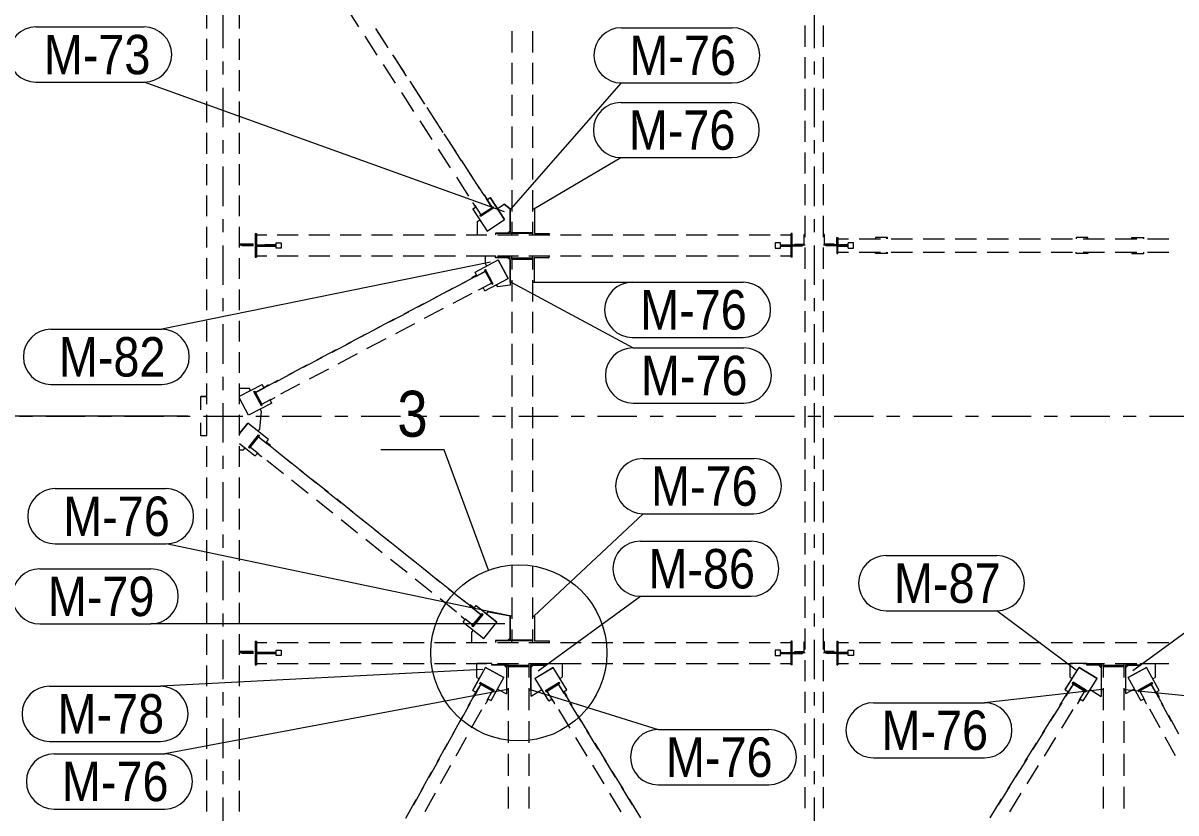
# Model space of a CAD drawing. Header units: millimetres. Extents: x -59 to 782, y -222 to 372.
# Drawn here: x -15.2 to 72.5, y 19.8 to 79.9 of the extents above; entities that cross this region are included whole.
import ezdxf

# ---------------------------------------------------------------- set-up
doc = ezdxf.new("R2010")
doc.units = ezdxf.units.MM
doc.linetypes.add('XKITLINE00', pattern=[0])
doc.linetypes.add('XKITLINE03', pattern=[6, 3, -1, 1, -1])
for name, color, linetype, lineweight in [('DetailSymbol', 3, 'Continuous', 0), ('Part', 2, 'Continuous', 0), ('PartMark', 3, 'Continuous', 0), ('S-GRID', 1, 'Continuous', 0), ('Z-DIMENSIONS', 1, 'Continuous', 0)]:
    doc.layers.add(name, color=color, linetype=linetype, lineweight=lineweight)
doc.styles.add('GOST type A', font='ARIAL.TTF')

msp = doc.modelspace()

# ---------------------------------------------------------------- linework, layer by layer
at = {"layer": 'DetailSymbol', "linetype": 'XKITLINE00', "lineweight": 0}
for p, q in [((16.831, 47.445), (12.004, 47.445)), ((20.191, 38.29), (16.831, 47.445))]:
    msp.add_line(p, q, dxfattribs=at)
msp.add_circle((22.5, 32), 6.7, dxfattribs=at)
at = {"layer": 'Part', "linetype": 'XKITLINE00', "lineweight": 0}
for p, q in [((-1.25, 79.519), (-1.25, 81.109)), ((1.25, 79.519), (1.25, 81.109)), ((10.332, 79.638), (9.402, 81.069)), ((12.491, 78.168), (11.624, 79.503)), ((12.566, 78.036), (11.636, 79.467)), ((21.974, 79.302), (21.974, 77.69)), ((23.574, 77.69), (23.574, 79.302)), ((44.3, 78.125), (44.3, 79.734)), ((45.7, 78.125), (45.7, 79.734)), ((-1.25, 77.135), (-1.25, 78.725)), ((1.25, 77.135), (1.25, 78.725)), ((11.728, 77.491), (10.798, 78.922)), ((13.793, 76.166), (12.925, 77.501)), ((13.962, 75.889), (13.031, 77.32)), ((44.3, 75.711), (44.3, 77.32)), ((45.7, 75.711), (45.7, 77.32)), ((13.123, 75.344), (12.193, 76.775)), ((21.974, 76.883), (21.974, 75.27)), ((23.574, 75.27), (23.574, 76.883)), ((-1.25, 74.751), (-1.25, 76.341)), ((1.25, 74.751), (1.25, 76.341)), ((15.094, 74.164), (14.226, 75.499)), ((14.519, 73.197), (13.588, 74.629)), ((15.357, 73.742), (14.427, 75.173)), ((44.3, 73.296), (44.3, 74.906)), ((45.7, 73.296), (45.7, 74.906)), ((-1.25, 72.368), (-1.25, 73.957)), ((1.25, 72.368), (1.25, 73.957)), ((21.974, 74.464), (21.974, 72.851)), ((23.574, 72.851), (23.574, 74.464)), ((16.395, 72.162), (15.528, 73.496)), ((16.752, 71.595), (15.822, 73.027)), ((15.914, 71.05), (14.984, 72.482)), ((21.974, 72.045), (21.974, 70.432)), ((23.574, 70.432), (23.574, 72.045)), ((44.3, 70.882), (44.3, 72.492)), ((45.7, 70.882), (45.7, 72.492)), ((-1.25, 69.984), (-1.25, 71.573)), ((1.25, 69.984), (1.25, 71.573)), ((17.697, 70.16), (16.829, 71.494)), ((17.309, 68.904), (16.379, 70.335)), ((18.148, 69.448), (17.218, 70.88)), ((18.998, 68.157), (18.13, 69.492)), ((21.974, 69.625), (21.974, 68.013)), ((23.574, 68.013), (23.574, 69.625)), ((44.3, 68.468), (44.3, 70.077)), ((45.7, 68.468), (45.7, 70.077)), ((-1.25, 67.6), (-1.25, 69.189)), ((1.25, 67.6), (1.25, 69.189)), ((19.543, 67.302), (18.613, 68.733)), ((18.705, 66.757), (17.775, 68.188)), ((44.3, 66.054), (44.3, 67.663)), ((45.7, 66.054), (45.7, 67.663)), ((-1.25, 65.216), (-1.25, 66.805)), ((1.25, 65.216), (1.25, 66.805)), ((19.865, 66.823), (19.432, 67.49)), ((19.863, 66.821), (19.897, 66.843)), ((19.897, 66.836), (19.863, 66.814)), ((19.863, 66.821), (19.863, 66.814)), ((19.863, 66.814), (20.081, 66.479)), ((20.115, 66.508), (19.897, 66.843)), ((19.897, 66.843), (19.897, 66.836)), ((20.115, 66.501), (19.897, 66.836)), ((21.974, 67.206), (21.974, 65.593)), ((23.574, 65.593), (23.574, 67.206)), ((18.991, 66.255), (19.019, 66.273)), ((18.991, 66.248), (19.022, 66.268)), ((18.991, 66.255), (18.991, 66.248)), ((18.991, 66.248), (19.209, 65.912)), ((18.991, 65.775), (19.207, 65.915)), ((18.991, 65.773), (19.208, 65.914)), ((19.635, 65.325), (19.17, 66.041)), ((19.209, 65.912), (19.24, 65.933)), ((20.557, 65.923), (19.551, 65.269)), ((20.601, 65.856), (19.595, 65.202)), ((19.635, 65.325), (20.474, 65.87)), ((20.474, 65.87), (20.008, 66.586)), ((20.05, 66.522), (20.052, 66.523)), ((20.077, 66.48), (20.079, 66.482)), ((20.078, 66.479), (20.08, 66.481)), ((20.115, 66.501), (20.081, 66.479)), ((20.082, 66.48), (20.474, 65.878)), ((20.113, 66.504), (20.333, 66.647)), ((20.113, 66.503), (20.333, 66.645)), ((20.115, 66.508), (20.115, 66.501)), ((20.333, 66.645), (20.333, 66.647)), ((20.333, 66.647), (21.423, 64.97)), ((21.423, 64.968), (20.333, 66.645)), ((20.47, 65.876), (20.557, 65.933)), ((20.474, 65.878), (20.474, 65.87)), ((20.601, 65.866), (20.557, 65.933)), ((20.557, 65.933), (20.557, 65.923)), ((20.601, 65.856), (20.557, 65.923)), ((20.601, 65.856), (20.601, 65.866)), ((20.876, 65.809), (21.381, 66.136)), ((20.877, 65.808), (21.381, 66.135)), ((21.381, 66.135), (21.381, 66.136)), ((21.381, 66.136), (21.834, 65.795)), ((21.834, 65.794), (21.381, 66.135)), ((18.991, 65.775), (18.991, 65.773)), ((18.991, 65.773), (20.081, 64.097)), ((19.368, 64.829), (19.535, 64.937)), ((19.551, 65.279), (19.631, 65.331)), ((19.551, 65.269), (19.551, 65.279)), ((19.595, 65.202), (19.551, 65.269)), ((20.081, 64.097), (21.423, 64.968)), ((21.423, 64.968), (21.423, 64.97)), ((21.834, 65.795), (21.834, 65.794)), ((21.834, 64.094), (21.834, 65.794)), ((21.974, 65.799), (21.854, 65.799)), ((21.854, 65.799), (21.854, 63.919)), ((23.574, 65.799), (23.694, 65.799)), ((23.694, 65.799), (23.694, 63.919)), ((44.3, 63.639), (44.3, 65.249)), ((45.7, 63.639), (45.7, 65.249)), ((-1.25, 62.832), (-1.25, 64.421)), ((1.25, 62.832), (1.25, 64.421)), ((19.368, 64.827), (19.535, 64.936)), ((19.368, 64.827), (19.368, 64.829)), ((19.368, 63.799), (19.368, 64.827)), ((21.834, 64.094), (21.674, 63.934)), ((21.974, 64.787), (21.974, 63.981)), ((23.574, 63.981), (23.574, 64.787)), ((2.445, 63.899), (2.445, 63.039)), ((2.445, 63.899), (2.525, 63.899)), ((2.525, 63.899), (2.525, 63.039)), ((2.525, 63.799), (3.323, 63.799)), ((4.025, 63.199), (4.425, 63.199)), ((4.025, 63.039), (4.025, 63.199)), ((4.121, 63.799), (5.717, 63.799)), ((4.425, 63.199), (4.425, 62.799)), ((6.515, 63.799), (8.111, 63.799)), ((8.909, 63.799), (10.504, 63.799)), ((11.302, 63.799), (12.898, 63.799)), ((13.696, 63.799), (15.292, 63.799)), ((16.09, 63.799), (17.686, 63.799)), ((18.484, 63.799), (20.08, 63.799)), ((21.674, 63.934), (20.724, 63.934)), ((20.724, 63.934), (20.724, 63.919)), ((21.854, 63.919), (20.724, 63.919)), ((20.724, 63.919), (20.724, 63.799)), ((20.878, 63.799), (22.474, 63.799)), ((21.974, 63.981), (23.574, 63.981)), ((21.974, 63.799), (21.974, 63.981)), ((22.014, 63.941), (22.014, 63.981)), ((22.014, 63.941), (23.534, 63.941)), ((23.271, 63.799), (24.867, 63.799)), ((23.534, 63.941), (23.534, 63.981)), ((23.574, 63.799), (23.574, 63.981)), ((23.694, 63.919), (24.824, 63.919)), ((24.824, 63.919), (24.824, 63.799)), ((25.665, 63.799), (27.261, 63.799)), ((28.059, 63.799), (29.655, 63.799)), ((30.453, 63.799), (32.049, 63.799)), ((32.847, 63.799), (34.443, 63.799)), ((35.241, 63.799), (36.836, 63.799)), ((37.634, 63.799), (39.23, 63.799)), ((40.028, 63.799), (41.624, 63.799)), ((42.42, 63.199), (42.02, 63.199)), ((42.02, 63.199), (42.02, 62.799)), ((42.42, 63.039), (42.42, 63.199)), ((42.422, 63.799), (43.22, 63.799)), ((43.3, 63.899), (43.22, 63.899)), ((43.22, 63.039), (43.22, 63.899)), ((43.3, 63.039), (43.3, 63.899)), ((44.23, 63.109), (44.23, 63.839)), ((44.23, 63.839), (44.3, 63.839)), ((45.77, 63.84), (45.7, 63.84)), ((45.77, 63.11), (45.77, 63.84)), ((46.7, 63.04), (46.7, 63.6)), ((46.7, 63.6), (46.78, 63.6)), ((46.78, 63.6), (46.78, 63.04)), ((46.78, 63.5), (47.593, 63.5)), ((47.98, 63.2), (47.58, 63.2)), ((47.58, 63.04), (47.58, 63.2)), ((47.98, 62.8), (47.98, 63.2)), ((48.405, 63.5), (50.03, 63.5)), ((50.563, 63.6), (49.655, 63.6)), ((49.655, 63.6), (49.655, 63.5)), ((50.507, 63.5), (50.507, 63.6)), ((50.563, 63.5), (50.563, 63.6)), ((50.843, 63.5), (52.468, 63.5)), ((53.28, 63.5), (54.905, 63.5)), ((55.718, 63.5), (57.343, 63.5)), ((58.156, 63.5), (59.781, 63.5)), ((60.593, 63.5), (62.218, 63.5)), ((63.031, 63.5), (64.656, 63.5)), ((65.825, 63.6), (64.917, 63.6)), ((64.917, 63.6), (64.917, 63.5)), ((65.469, 63.5), (67.094, 63.5)), ((65.768, 63.5), (65.768, 63.6)), ((65.825, 63.5), (65.825, 63.6)), ((67.906, 63.5), (69.531, 63.5)), ((69.175, 63.5), (69.175, 63.6)), ((69.175, 63.6), (70.083, 63.6)), ((69.232, 63.5), (69.232, 63.6)), ((70.083, 63.5), (70.083, 63.6)), ((70.344, 63.5), (71.969, 63.5)), ((1.25, 63.119), (2.245, 63.119)), ((1.25, 63.039), (1.445, 63.039)), ((2.305, 63.039), (1.445, 63.039)), ((1.445, 62.959), (1.445, 63.039)), ((2.305, 62.959), (1.445, 62.959)), ((2.245, 63.119), (2.245, 63.039)), ((2.445, 63.039), (2.525, 63.039)), ((2.445, 62.959), (2.445, 62.099)), ((2.445, 62.959), (2.525, 62.959)), ((2.525, 63.049), (4.025, 63.049)), ((2.525, 62.959), (2.525, 62.099)), ((2.525, 62.949), (4.025, 62.949)), ((4.025, 63.039), (3.165, 63.039)), ((4.025, 62.959), (3.165, 62.959)), ((4.025, 62.959), (4.025, 63.039)), ((4.025, 62.799), (4.025, 62.959)), ((4.425, 62.799), (4.025, 62.799)), ((42.02, 62.799), (42.42, 62.799)), ((42.42, 63.049), (42.507, 63.049)), ((42.42, 63.039), (42.42, 62.959)), ((42.42, 63.039), (44.1, 63.039)), ((42.42, 62.799), (42.42, 62.959)), ((42.42, 62.959), (44.1, 62.959)), ((42.501, 62.949), (43.22, 62.949)), ((43.3, 63.039), (43.22, 63.039)), ((43.3, 62.959), (43.22, 62.959)), ((43.22, 62.099), (43.22, 62.959)), ((43.3, 62.099), (43.3, 62.959)), ((43.5, 63.039), (43.5, 63.109)), ((43.5, 63.109), (44.23, 63.109)), ((44.1, 63.039), (44.3, 63.039)), ((44.1, 63.039), (44.1, 62.959)), ((44.3, 61.225), (44.3, 62.835)), ((45.7, 63.04), (46.5, 63.04)), ((45.7, 61.225), (45.7, 62.835)), ((46.5, 63.11), (45.77, 63.11)), ((47.58, 63.04), (45.9, 63.04)), ((45.9, 62.96), (45.9, 63.04)), ((47.58, 62.96), (45.9, 62.96)), ((46.5, 63.04), (46.5, 63.11)), ((46.7, 62.96), (46.7, 62.4)), ((46.7, 62.4), (46.78, 62.4)), ((46.78, 63.05), (47.567, 63.05)), ((46.78, 62.4), (46.78, 62.96)), ((46.78, 62.95), (47.58, 62.95)), ((46.78, 62.5), (47.593, 62.5)), ((47.58, 62.96), (47.58, 63.04)), ((47.58, 62.8), (47.58, 62.96)), ((47.58, 62.8), (47.98, 62.8)), ((48.405, 62.5), (50.03, 62.5)), ((49.655, 62.4), (49.655, 62.5)), ((50.563, 62.4), (49.655, 62.4)), ((50.507, 62.4), (50.507, 62.5)), ((50.563, 62.4), (50.563, 62.5)), ((50.843, 62.5), (52.468, 62.5)), ((53.28, 62.5), (54.905, 62.5)), ((55.718, 62.5), (57.343, 62.5)), ((58.156, 62.5), (59.781, 62.5)), ((60.593, 62.5), (62.218, 62.5)), ((63.031, 62.5), (64.656, 62.5)), ((64.917, 62.4), (64.917, 62.5)), ((65.825, 62.4), (64.917, 62.4)), ((65.469, 62.5), (67.094, 62.5)), ((65.768, 62.4), (65.768, 62.5)), ((65.825, 62.5), (65.825, 62.4)), ((67.906, 62.5), (69.531, 62.5)), ((69.175, 62.5), (69.175, 62.4)), ((69.175, 62.4), (70.083, 62.4)), ((69.232, 62.4), (69.232, 62.5)), ((70.083, 62.4), (70.083, 62.5)), ((70.344, 62.5), (71.969, 62.5)), ((-1.25, 60.448), (-1.25, 62.037)), ((1.25, 60.448), (1.25, 62.037)), ((2.445, 62.099), (2.525, 62.099)), ((2.525, 62.199), (3.323, 62.199)), ((4.121, 62.199), (5.717, 62.199)), ((6.515, 62.199), (8.111, 62.199)), ((8.909, 62.199), (10.504, 62.199)), ((11.302, 62.199), (12.898, 62.199)), ((13.696, 62.199), (15.292, 62.199)), ((16.09, 62.199), (17.686, 62.199)), ((18.484, 62.199), (20.08, 62.199)), ((19.172, 60.966), (20.942, 61.898)), ((19.172, 60.965), (20.942, 61.897)), ((19.964, 62.197), (19.964, 62.199)), ((20.724, 62.197), (19.964, 62.197)), ((19.964, 61.609), (19.964, 62.197)), ((20.057, 61.432), (19.964, 61.609)), ((20.724, 62.079), (20.724, 62.199)), ((21.854, 62.079), (20.724, 62.079)), ((20.724, 62.057), (20.724, 62.079)), ((21.674, 62.064), (20.724, 62.064)), ((21.674, 62.057), (20.724, 62.057)), ((20.878, 62.199), (22.474, 62.199)), ((20.942, 61.897), (20.942, 61.898)), ((20.942, 61.898), (21.687, 60.483)), ((21.687, 60.481), (20.942, 61.897)), ((21.674, 62.064), (21.674, 62.057)), ((21.834, 61.903), (21.674, 62.064)), ((21.834, 61.897), (21.674, 62.057)), ((21.834, 61.903), (21.834, 61.897)), ((21.834, 61.897), (21.834, 59.968)), ((21.854, 60.199), (21.854, 62.079)), ((21.974, 61.967), (21.974, 62.199)), ((21.974, 61.987), (22.014, 61.987)), ((21.974, 61.967), (21.974, 61.162)), ((23.534, 62.026), (22.014, 62.026)), ((22.014, 62.026), (22.014, 61.959)), ((22.014, 61.999), (23.534, 61.999)), ((22.014, 61.959), (23.534, 61.959)), ((23.574, 61.959), (22.066, 61.959)), ((23.271, 62.199), (24.867, 62.199)), ((23.534, 61.959), (23.534, 62.026)), ((23.534, 61.987), (23.574, 61.987)), ((23.574, 61.967), (23.574, 62.199)), ((23.574, 61.162), (23.574, 61.967)), ((23.694, 60.199), (23.694, 62.079)), ((23.694, 62.079), (24.824, 62.079)), ((24.824, 62.079), (24.824, 62.199)), ((25.665, 62.199), (27.261, 62.199)), ((28.059, 62.199), (29.655, 62.199)), ((30.453, 62.199), (32.049, 62.199)), ((32.847, 62.199), (34.443, 62.199)), ((35.241, 62.199), (36.836, 62.199)), ((37.634, 62.199), (39.23, 62.199)), ((40.028, 62.199), (41.624, 62.199)), ((42.422, 62.199), (43.22, 62.199)), ((43.3, 62.099), (43.22, 62.099)), ((19.291, 60.738), (18.939, 60.553)), ((18.939, 60.545), (19.293, 60.732)), ((18.939, 60.553), (18.939, 60.545)), ((19.312, 60.696), (18.958, 60.51)), ((19.172, 60.965), (19.172, 60.966)), ((19.312, 60.699), (19.172, 60.965)), ((19.22, 60.643), (19.948, 61.026)), ((19.293, 60.735), (19.293, 60.732)), ((19.293, 60.732), (19.312, 60.696)), ((19.307, 60.706), (19.308, 60.707)), ((19.31, 60.7), (19.311, 60.701)), ((19.311, 60.699), (19.312, 60.699)), ((19.312, 60.699), (19.945, 61.033)), ((19.312, 60.696), (19.312, 60.699)), ((19.902, 61.123), (19.973, 61.161)), ((19.973, 61.151), (19.902, 61.113)), ((19.902, 61.113), (19.902, 61.123)), ((19.902, 61.113), (20.462, 60.052)), ((20.532, 60.099), (19.973, 61.161)), ((19.973, 61.161), (19.973, 61.151)), ((19.973, 61.151), (20.532, 60.089)), ((16, 58.964), (17.476, 59.742)), ((17.034, 59.491), (18.491, 60.259)), ((18.215, 60.131), (18.953, 60.52)), ((18.958, 60.51), (18.939, 60.545)), ((19.797, 59.776), (19.443, 59.59)), ((19.686, 59.758), (20.414, 60.142)), ((19.78, 59.808), (19.797, 59.776)), ((19.918, 59.549), (19.781, 59.808)), ((19.797, 59.776), (19.797, 59.779)), ((19.918, 59.549), (21.687, 60.481)), ((20.462, 60.052), (20.532, 60.089)), ((20.532, 60.089), (20.532, 60.099)), ((20.896, 59.84), (20.803, 60.016)), ((21.834, 59.968), (20.896, 59.84)), ((21.687, 60.483), (21.687, 60.481)), ((21.974, 60.199), (21.854, 60.199)), ((21.974, 60.357), (21.974, 58.747)), ((23.574, 58.747), (23.574, 60.357)), ((23.574, 60.199), (23.694, 60.199)), ((44.3, 58.811), (44.3, 60.42)), ((45.7, 58.811), (45.7, 60.42)), ((-1.25, 58.064), (-1.25, 59.653)), ((1.25, 58.064), (1.25, 59.653)), ((14.849, 58.34), (16.306, 59.108)), ((17.5, 58.607), (18.957, 59.374)), ((19.443, 59.59), (19.426, 59.621)), ((12.663, 57.189), (14.12, 57.956)), ((13.785, 57.798), (15.262, 58.576)), ((15.315, 57.456), (16.772, 58.223)), ((21.974, 57.942), (21.974, 56.331)), ((23.574, 56.331), (23.574, 57.942)), ((44.3, 56.397), (44.3, 58.006)), ((45.7, 56.397), (45.7, 58.006)), ((-1.25, 55.68), (-1.25, 57.269)), ((1.25, 55.68), (1.25, 57.269)), ((11.57, 56.631), (13.047, 57.409)), ((13.129, 56.304), (14.586, 57.072)), ((9.356, 55.465), (10.832, 56.242)), ((10.477, 56.038), (11.935, 56.805)), ((8.292, 54.887), (9.749, 55.654)), ((10.944, 55.153), (12.401, 55.921)), ((21.974, 55.526), (21.974, 53.916)), ((23.574, 53.916), (23.574, 55.526)), ((44.3, 53.983), (44.3, 55.592)), ((45.7, 53.983), (45.7, 55.592)), ((-1.25, 53.296), (-1.25, 54.885)), ((1.25, 53.296), (1.25, 54.885)), ((6.106, 53.735), (7.563, 54.503)), ((7.141, 54.298), (8.617, 55.076)), ((8.758, 54.002), (10.215, 54.769)), ((4.926, 53.131), (6.403, 53.909)), ((6.572, 52.851), (8.03, 53.618)), ((3.45, 52.354), (4.188, 52.743)), ((3.921, 52.584), (5.378, 53.352)), ((21.974, 53.111), (21.974, 51.5)), ((23.574, 51.5), (23.574, 53.111)), ((44.3, 51.568), (44.3, 53.178)), ((45.7, 51.568), (45.7, 53.178)), ((-1.25, 50.912), (-1.25, 52.501)), ((1.25, 50.912), (1.25, 52.501)), ((1.25, 51.526), (2.961, 52.427)), ((1.25, 51.525), (2.961, 52.426)), ((1.25, 52.139), (1.983, 52.139)), ((1.25, 52.138), (1.983, 52.138)), ((2.077, 51.961), (1.983, 52.139)), ((1.983, 52.139), (1.983, 52.138)), ((2.076, 51.961), (1.983, 52.138)), ((2.346, 51.876), (2.417, 51.913)), ((2.346, 51.866), (2.417, 51.904)), ((2.346, 51.866), (2.346, 51.876)), ((2.906, 50.805), (2.346, 51.866)), ((2.417, 51.904), (2.417, 51.913)), ((2.464, 51.825), (2.417, 51.913)), ((2.976, 50.842), (2.417, 51.904)), ((2.464, 51.817), (3.192, 52.2)), ((2.464, 51.825), (3.1, 52.16)), ((2.464, 51.825), (2.464, 51.817)), ((2.464, 51.817), (2.93, 50.932)), ((3.082, 52.197), (2.961, 52.427)), ((2.961, 52.427), (2.961, 52.426)), ((3.082, 52.196), (2.961, 52.426)), ((3.082, 52.2), (3.436, 52.386)), ((3.436, 52.379), (3.082, 52.193)), ((3.082, 52.193), (3.082, 52.2)), ((3.101, 52.158), (3.082, 52.193)), ((3.101, 52.158), (3.455, 52.344)), ((3.455, 52.351), (3.436, 52.386)), ((3.436, 52.386), (3.436, 52.379)), ((3.455, 52.344), (3.436, 52.379)), ((3.455, 52.344), (3.455, 52.351)), ((4.387, 51.7), (5.844, 52.467)), ((-1.25, 51.502), (-1.7, 51.502)), ((-1.7, 51.502), (-1.7, 51.499)), ((-1.7, 50.5), (-1.7, 51.499)), ((-1.7, 51.499), (-1.25, 51.499)), ((1.937, 50.078), (1.25, 51.383)), ((3.707, 51.01), (1.937, 50.078)), ((2.93, 50.932), (3.658, 51.316)), ((2.977, 50.852), (2.933, 50.934)), ((3.586, 51.238), (3.569, 51.269)), ((3.586, 51.238), (3.939, 51.424)), ((3.707, 51.01), (3.587, 51.238)), ((3.707, 51.012), (3.587, 51.238)), ((3.707, 51.012), (3.707, 51.01)), ((3.939, 51.424), (3.923, 51.455)), ((3.939, 51.431), (3.926, 51.457)), ((3.939, 51.424), (3.939, 51.431)), ((-1.25, 48.528), (-1.25, 50.117)), ((1.25, 48.528), (1.25, 50.117)), ((2.787, 49.017), (2.915, 50.369)), ((2.915, 50.37), (2.823, 50.545)), ((2.915, 50.369), (2.823, 50.545)), ((2.906, 50.805), (2.976, 50.842)), ((2.915, 50.369), (2.915, 50.37)), ((2.915, 50.37), (2.915, 50.369)), ((2.976, 50.842), (2.977, 50.852)), ((21.974, 50.695), (21.974, 49.085)), ((23.574, 49.085), (23.574, 50.695)), ((44.3, 49.154), (44.3, 50.764)), ((45.7, 49.154), (45.7, 50.764)), ((-1.7, 48.502), (-1.7, 49.501)), ((1.25, 48.696), (1.881, 49.485)), ((1.881, 49.484), (1.25, 48.694)), ((3.443, 48.237), (1.881, 49.485)), ((1.881, 49.485), (1.881, 49.484)), ((3.443, 48.235), (1.881, 49.484)), ((-1.25, 48.502), (-1.7, 48.502)), ((1.944, 47.641), (2.693, 48.578)), ((1.944, 47.631), (2.694, 48.569)), ((2.007, 47.581), (2.756, 48.519)), ((2.662, 48.861), (2.787, 49.017)), ((2.694, 48.569), (2.693, 48.578)), ((2.693, 48.578), (2.756, 48.528)), ((2.694, 48.569), (2.756, 48.519)), ((2.694, 48.442), (3.322, 47.94)), ((2.698, 48.446), (3.256, 48.001)), ((2.756, 48.519), (2.756, 48.528)), ((21.974, 48.28), (21.974, 46.669)), ((23.574, 46.669), (23.574, 48.28)), ((44.3, 46.74), (44.3, 48.349)), ((45.7, 46.74), (45.7, 48.349)), ((-1.25, 46.144), (-1.25, 47.733)), ((1.25, 47.94), (2.444, 46.986)), ((1.25, 46.144), (1.25, 47.733)), ((1.25, 47.455), (1.538, 47.455)), ((1.538, 47.455), (1.663, 47.61)), ((1.944, 47.641), (1.944, 47.631)), ((1.944, 47.631), (2.007, 47.581)), ((2.07, 47.661), (2.698, 47.159)), ((3.256, 48.001), (3.443, 48.235)), ((3.256, 47.998), (3.281, 48.029)), ((3.256, 48.001), (3.256, 47.998)), ((3.256, 47.998), (3.568, 47.749)), ((3.281, 48.029), (3.281, 48.032)), ((3.593, 47.78), (3.281, 48.029)), ((3.283, 48.035), (3.593, 47.787)), ((3.443, 48.235), (3.443, 48.237)), ((3.568, 47.749), (3.593, 47.78)), ((3.574, 47.756), (4.207, 47.25)), ((3.593, 47.787), (3.593, 47.78)), ((3.95, 47.439), (5.205, 46.436)), ((2.444, 46.986), (2.628, 47.215)), ((2.607, 47.186), (2.629, 47.214)), ((2.607, 47.189), (2.607, 47.186)), ((2.607, 47.186), (2.919, 46.936)), ((2.919, 46.936), (2.942, 46.964)), ((3.325, 46.658), (4.581, 45.655)), ((4.841, 46.745), (6.107, 45.733)), ((5.832, 45.935), (7.088, 44.932)), ((21.974, 45.864), (21.974, 44.254)), ((23.574, 44.254), (23.574, 45.864)), ((44.3, 44.326), (44.3, 45.935)), ((45.7, 44.326), (45.7, 45.935)), ((-1.25, 43.76), (-1.25, 45.35)), ((1.25, 43.76), (1.25, 45.35)), ((5.208, 45.154), (6.463, 44.151)), ((6.74, 45.227), (8.006, 44.216)), ((7.715, 44.431), (8.97, 43.428)), ((7.091, 43.649), (8.346, 42.647)), ((8.639, 43.71), (9.905, 42.699)), ((21.974, 43.449), (21.974, 41.839)), ((23.574, 41.839), (23.574, 43.449)), ((44.3, 41.911), (44.3, 43.521)), ((45.7, 41.911), (45.7, 43.521)), ((-1.25, 41.376), (-1.25, 42.966)), ((1.25, 41.376), (1.25, 42.966)), ((8.974, 42.145), (10.229, 41.142)), ((9.598, 42.926), (10.853, 41.924)), ((10.538, 42.193), (11.804, 41.182)), ((11.481, 41.422), (12.736, 40.419)), ((-1.25, 38.992), (-1.25, 40.582)), ((1.25, 38.992), (1.25, 40.582)), ((10.857, 40.641), (12.112, 39.638)), ((12.437, 40.676), (13.703, 39.664)), ((21.974, 41.033), (21.974, 39.423)), ((23.574, 39.423), (23.574, 41.033)), ((44.3, 39.497), (44.3, 41.107)), ((45.7, 39.497), (45.7, 41.107)), ((13.364, 39.918), (14.619, 38.915)), ((12.739, 39.137), (13.995, 38.134)), ((14.336, 39.159), (15.602, 38.147)), ((21.974, 38.618), (21.974, 37.008)), ((23.574, 37.008), (23.574, 38.618)), ((44.3, 37.083), (44.3, 38.692)), ((45.7, 37.083), (45.7, 38.692)), ((-1.25, 36.608), (-1.25, 38.198)), ((1.25, 36.608), (1.25, 38.198)), ((15.246, 38.414), (16.502, 37.411)), ((14.622, 37.633), (15.877, 36.63)), ((16.235, 37.642), (17.501, 36.63)), ((17.129, 36.91), (18.384, 35.907)), ((16.505, 36.129), (17.76, 35.126)), ((18.134, 36.124), (18.767, 35.619)), ((21.974, 36.202), (21.974, 34.592)), ((23.574, 34.592), (23.574, 36.202)), ((44.3, 34.669), (44.3, 36.278)), ((45.7, 34.669), (45.7, 36.278)), ((-1.25, 34.224), (-1.25, 35.814)), ((1.25, 34.224), (1.25, 35.814)), ((18.765, 35.615), (18.79, 35.647)), ((18.79, 35.64), (18.765, 35.608)), ((18.765, 35.615), (18.765, 35.608)), ((18.765, 35.608), (19.077, 35.359)), ((19.102, 35.397), (18.79, 35.647)), ((18.79, 35.647), (18.79, 35.64)), ((19.102, 35.39), (18.79, 35.64)), ((19.012, 35.405), (19.64, 34.904)), ((19.102, 35.39), (19.077, 35.359)), ((19.078, 35.36), (19.64, 34.912)), ((19.102, 35.394), (19.264, 35.597)), ((19.102, 35.393), (19.264, 35.596)), ((19.102, 35.397), (19.102, 35.39)), ((19.264, 35.596), (19.264, 35.597)), ((19.264, 35.597), (20.827, 34.349)), ((19.264, 35.596), (20.827, 34.348)), ((20.045, 34.974), (20.17, 35.131)), ((20.046, 34.973), (20.17, 35.129)), ((20.17, 35.129), (20.17, 35.131)), ((20.17, 35.131), (21.834, 34.811)), ((21.834, 34.809), (20.17, 35.129)), ((18.115, 34.803), (18.134, 34.827)), ((18.115, 34.796), (18.138, 34.824)), ((18.115, 34.803), (18.115, 34.796)), ((18.115, 34.796), (18.428, 34.546)), ((18.266, 34.348), (18.426, 34.548)), ((18.266, 34.346), (18.426, 34.547)), ((18.266, 34.348), (18.266, 34.346)), ((18.266, 34.346), (19.828, 33.098)), ((18.388, 34.624), (19.015, 34.123)), ((18.428, 34.546), (18.45, 34.574)), ((19.702, 34.98), (18.953, 34.043)), ((19.765, 34.931), (19.015, 33.993)), ((19.015, 34.123), (19.64, 34.904)), ((19.64, 34.912), (19.702, 34.99)), ((19.64, 34.912), (19.64, 34.904)), ((19.765, 34.94), (19.702, 34.99)), ((19.702, 34.99), (19.702, 34.98)), ((19.765, 34.931), (19.702, 34.98)), ((19.765, 34.931), (19.765, 34.94)), ((19.828, 33.098), (20.827, 34.348)), ((20.827, 34.348), (20.827, 34.349)), ((21.834, 34.811), (21.834, 34.809)), ((21.834, 33.095), (21.834, 34.809)), ((21.974, 34.8), (21.854, 34.8)), ((21.854, 34.8), (21.854, 32.92)), ((23.574, 34.8), (23.694, 34.8)), ((23.694, 34.8), (23.694, 32.92)), ((-1.25, 31.841), (-1.25, 33.43)), ((1.25, 31.841), (1.25, 33.43)), ((18.922, 33.569), (19.045, 33.723)), ((18.922, 33.567), (19.046, 33.723)), ((18.922, 33.567), (18.922, 33.569)), ((18.922, 32.8), (18.922, 33.567)), ((18.953, 34.053), (19.011, 34.126)), ((18.953, 34.043), (18.953, 34.053)), ((19.015, 33.993), (18.953, 34.043)), ((21.974, 33.787), (21.974, 32.982)), ((23.574, 32.982), (23.574, 33.787)), ((44.3, 32.254), (44.3, 33.864)), ((45.7, 32.254), (45.7, 33.864)), ((2.445, 32.9), (2.445, 32.04)), ((2.445, 32.9), (2.525, 32.9)), ((2.525, 32.9), (2.525, 32.04)), ((2.525, 32.8), (3.323, 32.8)), ((4.121, 32.8), (5.717, 32.8)), ((6.515, 32.8), (8.111, 32.8)), ((8.909, 32.8), (10.504, 32.8)), ((11.302, 32.8), (12.898, 32.8)), ((13.696, 32.8), (15.292, 32.8)), ((16.09, 32.8), (17.686, 32.8)), ((18.484, 32.8), (20.08, 32.8)), ((21.674, 32.935), (20.724, 32.935)), ((20.724, 32.935), (20.724, 32.92)), ((21.854, 32.92), (20.724, 32.92)), ((20.724, 32.92), (20.724, 32.8)), ((20.878, 32.8), (22.474, 32.8)), ((21.834, 33.095), (21.674, 32.935)), ((21.974, 32.982), (23.574, 32.982)), ((21.974, 32.8), (21.974, 32.982)), ((22.014, 32.942), (22.014, 32.982)), ((22.014, 32.942), (23.534, 32.942)), ((23.271, 32.8), (24.867, 32.8)), ((23.534, 32.942), (23.534, 32.982)), ((23.574, 32.8), (23.574, 32.982)), ((23.694, 32.92), (24.824, 32.92)), ((24.824, 32.92), (24.824, 32.8)), ((25.665, 32.8), (27.261, 32.8)), ((28.059, 32.8), (29.655, 32.8)), ((30.453, 32.8), (32.049, 32.8)), ((32.847, 32.8), (34.443, 32.8)), ((35.241, 32.8), (36.836, 32.8)), ((37.634, 32.8), (39.23, 32.8)), ((40.028, 32.8), (41.624, 32.8)), ((42.422, 32.8), (43.22, 32.8)), ((43.3, 32.9), (43.22, 32.9)), ((43.22, 32.04), (43.22, 32.9)), ((43.3, 32.04), (43.3, 32.9)), ((44.23, 32.11), (44.23, 32.84)), ((44.23, 32.84), (44.3, 32.84)), ((45.77, 32.84), (45.7, 32.84)), ((45.77, 32.11), (45.77, 32.84)), ((46.7, 32.9), (46.7, 32.04)), ((46.7, 32.9), (46.78, 32.9)), ((46.78, 32.9), (46.78, 32.04)), ((46.78, 32.8), (47.593, 32.8)), ((48.405, 32.8), (50.03, 32.8)), ((50.843, 32.8), (52.468, 32.8)), ((53.28, 32.8), (54.905, 32.8)), ((55.718, 32.8), (57.343, 32.8)), ((58.156, 32.8), (59.781, 32.8)), ((60.593, 32.8), (62.218, 32.8)), ((63.031, 32.8), (64.656, 32.8)), ((65.469, 32.8), (67.094, 32.8)), ((67.906, 32.8), (69.531, 32.8)), ((70.344, 32.8), (71.969, 32.8)), ((1.25, 32.12), (2.245, 32.12)), ((1.25, 32.04), (1.445, 32.04)), ((2.305, 32.04), (1.445, 32.04)), ((1.445, 31.96), (1.445, 32.04)), ((2.305, 31.96), (1.445, 31.96)), ((2.245, 32.12), (2.245, 32.04)), ((2.445, 32.04), (2.525, 32.04)), ((2.445, 31.96), (2.445, 31.1)), ((2.445, 31.96), (2.525, 31.96)), ((2.525, 32.05), (4.025, 32.05)), ((2.525, 31.96), (2.525, 31.1)), ((2.525, 31.95), (4.025, 31.95)), ((4.025, 32.04), (3.165, 32.04)), ((4.025, 31.96), (3.165, 31.96)), ((4.025, 32.2), (4.425, 32.2)), ((4.025, 32.04), (4.025, 32.2)), ((4.025, 31.96), (4.025, 32.04)), ((4.025, 31.8), (4.025, 31.96)), ((4.425, 31.8), (4.025, 31.8)), ((4.425, 32.2), (4.425, 31.8)), ((42.42, 32.2), (42.02, 32.2)), ((42.02, 32.2), (42.02, 31.8)), ((42.02, 31.8), (42.42, 31.8)), ((42.42, 32.04), (42.42, 32.2)), ((42.42, 32.05), (42.507, 32.05)), ((42.42, 32.04), (42.42, 31.96)), ((42.42, 32.04), (44.1, 32.04)), ((42.42, 31.96), (44.1, 31.96)), ((42.42, 31.8), (42.42, 31.96)), ((42.501, 31.95), (43.22, 31.95)), ((43.3, 32.04), (43.22, 32.04)), ((43.3, 31.96), (43.22, 31.96)), ((43.22, 31.1), (43.22, 31.96)), ((43.3, 31.1), (43.3, 31.96)), ((43.5, 32.04), (43.5, 32.11)), ((43.5, 32.11), (44.23, 32.11)), ((44.1, 32.04), (44.1, 31.96)), ((44.1, 32.04), (44.3, 32.04)), ((45.7, 32.04), (45.9, 32.04)), ((46.5, 32.11), (45.77, 32.11)), ((47.58, 32.04), (45.9, 32.04)), ((45.9, 31.96), (45.9, 32.04)), ((47.58, 31.96), (45.9, 31.96)), ((46.5, 32.04), (46.5, 32.11)), ((46.7, 32.04), (46.78, 32.04)), ((46.7, 31.96), (46.7, 31.1)), ((46.7, 31.96), (46.78, 31.96)), ((46.78, 32.05), (47.567, 32.05)), ((46.78, 31.96), (46.78, 31.1)), ((46.78, 31.95), (47.58, 31.95)), ((47.58, 32.2), (47.98, 32.2)), ((47.58, 32.04), (47.58, 32.2)), ((47.58, 31.96), (47.58, 32.04)), ((47.58, 31.8), (47.58, 31.96)), ((47.98, 31.8), (47.58, 31.8)), ((47.98, 32.2), (47.98, 31.8)), ((-1.25, 29.457), (-1.25, 31.046)), ((1.25, 29.457), (1.25, 31.046)), ((2.445, 31.1), (2.525, 31.1)), ((2.525, 31.2), (3.323, 31.2)), ((4.121, 31.2), (5.717, 31.2)), ((6.515, 31.2), (8.111, 31.2)), ((8.909, 31.2), (10.504, 31.2)), ((11.302, 31.2), (12.898, 31.2)), ((13.696, 31.2), (15.292, 31.2)), ((16.09, 31.2), (17.686, 31.2)), ((18.484, 31.2), (20.08, 31.2)), ((19.003, 29.153), (19.976, 30.898)), ((19.003, 29.149), (19.976, 30.893)), ((19.315, 31.195), (19.315, 31.2)), ((20.45, 31.195), (19.315, 31.195)), ((19.315, 30.123), (19.315, 31.195)), ((19.976, 30.893), (19.976, 30.898)), ((19.976, 30.898), (21.374, 30.122)), ((21.374, 30.117), (19.976, 30.893)), ((20.45, 31.08), (20.45, 31.2)), ((20.45, 31.055), (20.45, 31.08)), ((21.58, 31.08), (20.45, 31.08)), ((21.4, 31.065), (20.45, 31.065)), ((21.4, 31.055), (20.45, 31.055)), ((20.878, 31.2), (22.474, 31.2)), ((21.4, 31.065), (21.4, 31.055)), ((21.56, 30.905), (21.4, 31.065)), ((21.56, 30.895), (21.4, 31.055)), ((21.56, 30.905), (21.56, 30.895)), ((21.56, 30.895), (21.56, 28.876)), ((21.58, 29.2), (21.58, 31.08)), ((21.7, 30.969), (21.7, 31.2)), ((21.7, 30.988), (21.74, 30.988)), ((21.7, 30.969), (21.7, 30.137)), ((23.26, 31.028), (21.74, 31.028)), ((21.74, 31.028), (21.74, 30.961)), ((21.74, 31.001), (23.26, 31.001)), ((21.74, 30.961), (23.26, 30.961)), ((23.3, 30.96), (21.792, 30.96)), ((23.26, 30.961), (23.26, 31.028)), ((23.26, 30.988), (23.3, 30.988)), ((23.271, 31.2), (24.867, 31.2)), ((23.3, 30.969), (23.3, 31.2)), ((23.3, 30.137), (23.3, 30.969)), ((23.42, 29.2), (23.42, 31.08)), ((23.42, 31.08), (24.55, 31.08)), ((23.44, 30.9), (23.6, 31.06)), ((23.44, 28.709), (23.44, 30.9)), ((23.6, 31.06), (24.55, 31.06)), ((23.743, 30.064), (25.107, 30.898)), ((25.107, 30.893), (23.743, 30.059)), ((24.55, 31.08), (24.55, 31.2)), ((24.55, 31.195), (25.8, 31.195)), ((24.55, 31.06), (24.55, 31.08)), ((26.152, 29.195), (25.107, 30.898)), ((25.107, 30.898), (25.107, 30.893)), ((26.152, 29.191), (25.107, 30.893)), ((25.665, 31.2), (27.261, 31.2)), ((25.8, 31.195), (25.8, 31.2)), ((25.8, 31.195), (25.8, 30.151)), ((28.059, 31.2), (29.655, 31.2)), ((30.453, 31.2), (32.049, 31.2)), ((32.847, 31.2), (34.443, 31.2)), ((35.241, 31.2), (36.836, 31.2)), ((37.634, 31.2), (39.23, 31.2)), ((40.028, 31.2), (41.624, 31.2)), ((42.422, 31.2), (43.22, 31.2)), ((43.3, 31.1), (43.22, 31.1)), ((44.3, 29.84), (44.3, 31.45)), ((45.7, 29.84), (45.7, 31.45)), ((46.7, 31.1), (46.78, 31.1)), ((46.78, 31.2), (47.593, 31.2)), ((48.405, 31.2), (50.03, 31.2)), ((50.843, 31.2), (52.468, 31.2)), ((53.28, 31.2), (54.905, 31.2)), ((55.718, 31.2), (57.343, 31.2)), ((58.156, 31.2), (59.781, 31.2)), ((60.593, 31.2), (62.218, 31.2)), ((63.031, 31.2), (64.656, 31.2)), ((64.099, 29.202), (65.154, 30.898)), ((64.099, 29.197), (65.154, 30.893)), ((64.457, 31.195), (64.457, 31.2)), ((65.725, 31.195), (64.457, 31.195)), ((64.457, 30.155), (64.457, 31.195)), ((65.154, 30.893), (65.154, 30.898)), ((65.154, 30.898), (66.513, 30.056)), ((66.513, 30.051), (65.154, 30.893)), ((65.469, 31.2), (67.094, 31.2)), ((65.725, 31.08), (65.725, 31.2)), ((66.855, 31.08), (65.725, 31.08)), ((65.725, 31.055), (65.725, 31.08)), ((66.675, 31.065), (65.725, 31.065)), ((66.675, 31.055), (65.725, 31.055)), ((66.675, 31.065), (66.675, 31.055)), ((66.835, 30.905), (66.675, 31.065)), ((66.835, 30.895), (66.675, 31.055)), ((66.835, 30.905), (66.835, 30.895)), ((66.835, 30.895), (66.836, 28.681)), ((66.855, 29.2), (66.855, 31.08)), ((66.975, 30.969), (66.975, 31.2)), ((66.975, 30.988), (67.015, 30.988)), ((66.975, 30.969), (66.975, 30.137)), ((68.535, 31.028), (67.015, 31.028)), ((67.015, 31.028), (67.015, 30.961)), ((67.015, 31.001), (68.535, 31.001)), ((67.015, 30.961), (68.535, 30.961)), ((68.575, 30.96), (67.067, 30.96)), ((67.906, 31.2), (69.531, 31.2)), ((68.535, 30.961), (68.535, 31.028)), ((68.535, 30.988), (68.575, 30.988)), ((68.575, 30.969), (68.575, 31.2)), ((68.575, 30.137), (68.575, 30.969)), ((68.695, 29.2), (68.695, 31.08)), ((68.695, 31.08), (69.825, 31.08)), ((68.715, 30.9), (68.875, 31.06)), ((68.715, 28.901), (68.715, 30.9)), ((68.875, 31.06), (69.825, 31.06)), ((68.883, 30.131), (70.286, 30.898)), ((70.286, 30.893), (68.883, 30.126)), ((69.825, 31.08), (69.825, 31.2)), ((69.825, 31.195), (70.942, 31.195)), ((69.825, 31.06), (69.825, 31.08)), ((71.247, 29.147), (70.286, 30.898)), ((70.286, 30.898), (70.286, 30.893)), ((71.247, 29.142), (70.286, 30.893)), ((70.344, 31.2), (71.969, 31.2)), ((70.942, 31.195), (70.942, 31.2)), ((70.942, 31.195), (70.942, 30.119)), ((19.315, 30.123), (19.49, 30.026)), ((20.402, 28.372), (21.374, 30.117)), ((21.374, 30.122), (21.374, 30.117)), ((23.743, 30.059), (23.743, 30.064)), ((24.787, 28.357), (23.743, 30.059)), ((25.63, 30.047), (25.8, 30.151)), ((64.457, 30.155), (64.627, 30.05)), ((65.459, 28.355), (66.513, 30.051)), ((66.513, 30.056), (66.513, 30.051)), ((68.883, 30.126), (68.883, 30.131)), ((69.844, 28.375), (68.883, 30.126)), ((70.767, 30.023), (70.942, 30.119)), ((19.003, 29.153), (19.003, 29.149)), ((19.003, 29.149), (19.266, 29.003)), ((19.225, 29.026), (19.036, 28.688)), ((19.036, 28.664), (19.231, 29.013)), ((19.266, 28.994), (19.071, 28.645)), ((19.219, 28.893), (19.613, 29.599)), ((19.231, 29.023), (19.231, 29.013)), ((19.231, 29.013), (19.266, 28.994)), ((19.266, 29.003), (19.602, 29.606)), ((19.266, 28.994), (19.266, 29.003)), ((19.528, 29.68), (19.567, 29.75)), ((19.567, 29.716), (19.528, 29.647)), ((19.528, 29.647), (19.528, 29.68)), ((19.528, 29.647), (20.577, 29.064)), ((20.616, 29.167), (19.567, 29.75)), ((19.567, 29.75), (19.567, 29.716)), ((19.567, 29.716), (20.616, 29.134)), ((20.093, 28.408), (20.487, 29.114)), ((20.577, 29.064), (20.616, 29.134)), ((20.616, 29.134), (20.616, 29.167)), ((20.89, 29.248), (21.56, 28.876)), ((21.7, 29.2), (21.58, 29.2)), ((21.7, 29.305), (21.7, 27.641)), ((23.3, 27.641), (23.3, 29.305)), ((23.3, 29.2), (23.42, 29.2)), ((23.44, 28.709), (24.263, 29.212)), ((24.54, 29.142), (25.563, 29.768)), ((24.54, 29.109), (25.563, 29.734)), ((24.54, 29.142), (24.54, 29.109)), ((24.54, 29.109), (24.582, 29.041)), ((24.582, 29.041), (25.605, 29.666)), ((25.103, 28.388), (24.67, 29.095)), ((25.956, 28.909), (25.523, 29.616)), ((25.896, 29.034), (25.534, 29.623)), ((25.563, 29.734), (25.563, 29.768)), ((25.563, 29.768), (25.605, 29.699)), ((25.605, 29.666), (25.563, 29.734)), ((25.605, 29.666), (25.605, 29.699)), ((25.896, 29.034), (26.152, 29.191)), ((25.896, 29.025), (25.93, 29.046)), ((25.896, 29.034), (25.896, 29.025)), ((25.896, 29.025), (26.105, 28.684)), ((25.93, 29.046), (25.93, 29.055)), ((26.139, 28.705), (25.93, 29.046)), ((25.936, 29.059), (26.139, 28.729)), ((26.152, 29.191), (26.152, 29.195)), ((44.3, 27.426), (44.3, 29.035)), ((45.7, 27.426), (45.7, 29.035)), ((64.099, 29.202), (64.099, 29.197)), ((64.099, 29.197), (64.354, 29.039)), ((64.314, 29.064), (64.109, 28.735)), ((64.109, 28.712), (64.32, 29.051)), ((64.354, 29.03), (64.143, 28.691)), ((64.292, 28.912), (64.731, 29.618)), ((64.32, 29.06), (64.32, 29.051)), ((64.32, 29.051), (64.354, 29.03)), ((64.354, 29.039), (64.719, 29.626)), ((64.354, 29.03), (64.354, 29.039)), ((64.649, 29.703), (64.691, 29.77)), ((64.691, 29.737), (64.649, 29.669)), ((64.649, 29.669), (64.649, 29.703)), ((64.649, 29.669), (65.668, 29.038)), ((65.711, 29.139), (64.691, 29.77)), ((64.691, 29.77), (64.691, 29.737)), ((64.691, 29.737), (65.711, 29.105)), ((65.142, 28.386), (65.581, 29.092)), ((65.668, 29.038), (65.711, 29.105)), ((65.711, 29.105), (65.711, 29.139)), ((65.988, 29.206), (66.836, 28.681)), ((66.975, 29.2), (66.855, 29.2)), ((66.975, 29.305), (66.975, 27.641)), ((68.575, 27.641), (68.575, 29.305)), ((68.575, 29.2), (68.695, 29.2)), ((68.715, 28.901), (69.361, 29.254)), ((69.635, 29.171), (70.687, 29.747)), ((69.635, 29.138), (70.687, 29.714)), ((69.635, 29.171), (69.635, 29.138)), ((69.635, 29.138), (69.673, 29.068)), ((69.673, 29.068), (70.726, 29.644)), ((70.151, 28.411), (69.763, 29.118)), ((71.028, 28.891), (70.64, 29.597)), ((70.984, 28.998), (70.652, 29.603)), ((70.687, 29.714), (70.687, 29.747)), ((70.687, 29.747), (70.726, 29.677)), ((70.726, 29.644), (70.687, 29.714)), ((70.726, 29.644), (70.726, 29.677)), ((70.984, 28.998), (71.247, 29.142)), ((70.984, 28.989), (71.019, 29.008)), ((70.984, 28.998), (70.984, 28.989)), ((70.984, 28.989), (71.176, 28.639)), ((71.019, 29.008), (71.019, 29.018)), ((71.211, 28.658), (71.019, 29.008)), ((71.025, 29.021), (71.211, 28.682)), ((71.247, 29.142), (71.247, 29.147)), ((-1.25, 27.073), (-1.25, 28.662)), ((1.25, 27.073), (1.25, 28.662)), ((18.039, 26.774), (18.826, 28.187)), ((18.658, 27.944), (19.053, 28.655)), ((19.036, 28.688), (19.036, 28.664)), ((19.036, 28.664), (19.071, 28.645)), ((19.953, 28.155), (19.98, 28.14)), ((20.174, 28.489), (19.98, 28.14)), ((20.147, 28.504), (20.174, 28.489)), ((20.151, 28.511), (20.402, 28.372)), ((20.174, 28.489), (20.174, 28.498)), ((24.787, 28.357), (25.031, 28.506)), ((25.009, 28.483), (25.035, 28.499)), ((25.009, 28.492), (25.009, 28.483)), ((25.009, 28.483), (25.218, 28.142)), ((25.218, 28.142), (25.244, 28.158)), ((26.105, 28.684), (26.139, 28.705)), ((26.56, 27.984), (26.123, 28.696)), ((26.139, 28.729), (26.139, 28.705)), ((27.255, 26.791), (26.389, 28.203)), ((62.974, 26.793), (63.853, 28.206)), ((63.682, 27.99), (64.125, 28.702)), ((64.109, 28.735), (64.109, 28.712)), ((64.109, 28.712), (64.143, 28.691)), ((65.001, 28.159), (65.027, 28.143)), ((65.238, 28.482), (65.027, 28.143)), ((65.212, 28.498), (65.238, 28.482)), ((65.216, 28.505), (65.459, 28.355)), ((65.238, 28.482), (65.238, 28.492)), ((69.844, 28.375), (70.095, 28.513)), ((70.072, 28.49), (70.099, 28.505)), ((70.072, 28.5), (70.072, 28.49)), ((70.072, 28.49), (70.264, 28.14)), ((70.264, 28.14), (70.291, 28.155)), ((71.176, 28.639), (71.211, 28.658)), ((71.583, 27.938), (71.193, 28.648)), ((71.211, 28.682), (71.211, 28.658)), ((72.191, 26.772), (71.416, 28.184)), ((17.47, 25.812), (18.262, 27.233)), ((18.913, 26.289), (19.7, 27.702)), ((26.402, 26.27), (25.536, 27.682)), ((27.869, 25.849), (26.996, 27.272)), ((62.353, 25.854), (63.239, 27.278)), ((63.824, 26.267), (64.702, 27.679)), ((71.313, 26.292), (70.538, 27.705)), ((72.752, 25.807), (71.973, 27.228)), ((21.7, 26.809), (21.7, 25.146)), ((23.3, 25.146), (23.3, 26.809)), ((44.3, 25.012), (44.3, 26.621)), ((45.7, 25.012), (45.7, 26.621)), ((66.975, 26.809), (66.975, 25.146)), ((68.575, 25.146), (68.575, 26.809)), ((-1.25, 24.689), (-1.25, 26.278)), ((1.25, 24.689), (1.25, 26.278)), ((16.858, 24.655), (17.645, 26.068)), ((17.732, 24.17), (18.519, 25.583)), ((27.701, 24.151), (26.835, 25.563)), ((28.554, 24.672), (27.688, 26.085)), ((61.657, 24.675), (62.535, 26.087)), ((62.506, 24.148), (63.385, 25.561)), ((72.476, 24.173), (71.701, 25.586)), ((16.282, 23.681), (17.074, 25.102)), ((29.179, 23.713), (28.306, 25.137)), ((61.025, 23.718), (61.911, 25.142)), ((-1.25, 22.305), (-1.25, 23.894)), ((1.25, 22.305), (1.25, 23.894)), ((15.677, 22.536), (16.464, 23.949)), ((21.7, 24.314), (21.7, 22.65)), ((23.3, 22.65), (23.3, 24.314)), ((29.854, 22.553), (28.987, 23.966)), ((44.3, 22.598), (44.3, 24.207)), ((45.7, 22.598), (45.7, 24.207)), ((60.339, 22.556), (61.218, 23.968)), ((66.975, 24.314), (66.975, 22.65)), ((68.575, 22.65), (68.575, 24.314)), ((15.094, 21.549), (15.886, 22.97)), ((16.551, 22.051), (17.338, 23.464)), ((29.001, 22.032), (28.135, 23.445)), ((30.488, 21.578), (29.615, 23.001)), ((59.697, 21.582), (60.582, 23.006)), ((61.189, 22.029), (62.067, 23.442)), ((-1.25, 19.921), (-1.25, 21.51)), ((1.25, 19.921), (1.25, 21.51)), ((14.496, 20.417), (15.283, 21.83)), ((15.37, 19.932), (16.157, 21.345)), ((21.7, 21.818), (21.7, 20.155)), ((23.3, 20.155), (23.3, 21.818)), ((30.3, 19.913), (29.434, 21.326)), ((31.153, 20.435), (30.287, 21.847)), ((44.3, 20.183), (44.3, 21.793)), ((45.7, 20.183), (45.7, 21.793)), ((59.022, 20.437), (59.9, 21.85)), ((59.871, 19.911), (60.75, 21.323)), ((66.975, 21.818), (66.975, 20.154)), ((68.575, 20.154), (68.575, 21.818)), ((13.906, 19.418), (14.698, 20.839)), ((31.798, 19.443), (30.925, 20.866)), ((58.369, 19.447), (59.254, 20.87))]:
    msp.add_line(p, q, dxfattribs=at)
at = {"layer": 'PartMark', "linetype": 'XKITLINE00', "lineweight": 0}
for p, q in [((-14.255, 79.625), (-6.016, 79.625)), ((30.316, 79.565), (38.746, 79.565)), ((-14.255, 75.425), (-6.016, 75.425)), ((21.423, 65.546), (-6.016, 75.425)), ((21.911, 65.794), (30.316, 75.365)), ((30.316, 75.365), (38.746, 75.365)), ((30.275, 73.882), (38.706, 73.882)), ((23.636, 65.794), (30.275, 69.682)), ((30.275, 69.682), (38.706, 69.682)), ((20.341, 61.724), (-4.677, 56.623)), ((21.911, 60.204), (31.195, 55.207)), ((23.636, 60.204), (31.136, 60.204)), ((31.136, 60.204), (39.567, 60.204)), ((-13.107, 56.623), (-4.677, 56.623)), ((31.136, 56.004), (39.567, 56.004)), ((31.195, 55.207), (39.626, 55.207)), ((-13.107, 52.423), (-4.677, 52.423)), ((31.195, 51.007), (39.626, 51.007)), ((31.965, 46.791), (40.396, 46.791)), ((-12.777, 44.495), (-4.347, 44.495)), ((23.637, 34.795), (31.965, 42.591)), ((31.965, 42.591), (40.396, 42.591)), ((31.763, 40.502), (40.194, 40.502)), ((-12.777, 40.295), (-4.347, 40.295)), ((21.912, 34.795), (-4.347, 40.295)), ((50.458, 39.402), (58.889, 39.402)), ((-13.949, 38.399), (-5.519, 38.399)), ((23.985, 30.624), (31.763, 36.302)), ((31.763, 36.302), (40.194, 36.302)), ((69.235, 30.664), (77.013, 36.342)), ((50.458, 35.202), (58.889, 35.202)), ((64.935, 30.693), (58.889, 35.202)), ((-13.949, 34.199), (-5.519, 34.199)), ((21.428, 34.199), (-5.519, 34.199)), ((19.767, 30.732), (-4.776, 29.461)), ((-13.207, 29.461), (-4.776, 29.461)), ((21.637, 29.205), (-4.445, 24.317)), ((23.362, 29.205), (33.102, 26.162)), ((66.913, 29.205), (57.936, 28.211)), ((68.637, 29.205), (76.525, 28.445)), ((49.506, 28.211), (57.936, 28.211)), ((33.102, 26.162), (41.533, 26.162)), ((-13.207, 25.261), (-4.776, 25.261)), ((-12.875, 24.317), (-4.445, 24.317)), ((49.506, 24.011), (57.936, 24.011)), ((33.102, 21.962), (41.533, 21.962)), ((-12.875, 20.117), (-4.445, 20.117))]:
    msp.add_line(p, q, dxfattribs=at)
for centre, start, end in [((-14.255, 77.525), 90, 270), ((-6.016, 77.525), 270, 90), ((30.316, 77.465), 90, 270), ((38.746, 77.465), 270, 90), ((30.275, 71.782), 90, 270), ((38.706, 71.782), 270, 90), ((31.136, 58.104), 90, 270), ((39.567, 58.104), 270, 90), ((-13.107, 54.523), 90, 270), ((-4.677, 54.523), 270, 90), ((31.195, 53.107), 90, 270), ((39.626, 53.107), 270, 90), ((31.965, 44.691), 90, 270), ((40.396, 44.691), 270, 90), ((-12.777, 42.395), 90, 270), ((-4.347, 42.395), 270, 90), ((31.763, 38.402), 90, 270), ((40.194, 38.402), 270, 90), ((50.458, 37.302), 90, 270), ((58.889, 37.302), 270, 90), ((-13.949, 36.299), 90, 270), ((-5.519, 36.299), 270, 90), ((-13.207, 27.361), 90, 270), ((-4.776, 27.361), 270, 90), ((49.506, 26.111), 90, 270), ((57.936, 26.111), 270, 90), ((33.102, 24.062), 90, 270), ((41.533, 24.062), 270, 90), ((-12.875, 22.217), 90, 270), ((-4.445, 22.217), 270, 90)]:
    msp.add_arc(centre, 2.1, start, end, dxfattribs=at)
at = {"layer": 'S-GRID', "linetype": 'XKITLINE03', "lineweight": 0}
for p, q in [((0, -30), (0, 341.066)), ((45, -30), (45, 341.066)), ((-25.505, 50), (766.195, 50))]:
    msp.add_line(p, q, dxfattribs=at)
at = {"layer": 'Z-DIMENSIONS', "linetype": 'XKITLINE00', "lineweight": 0}
msp.add_line((-2.7, 50), (-22.997, 50), dxfattribs=at)
msp.add_line((-2.7, 50), (-22.997, 50), dxfattribs=at)

# ---------------------------------------------------------------- texts
at = {"layer": 'DetailSymbol', "style": 'GOST type A', "width": 0.85}
msp.add_text('3', height=3.5, dxfattribs=at).set_placement((13.254, 48.445))
at = {"layer": 'PartMark', "style": 'GOST type A', "width": 0.85}
for s, p in [('М-73', (-13.655, 76.025)), ('М-76', (30.916, 75.965)), ('М-76', (30.875, 70.282)), ('М-76', (31.736, 56.604)), ('М-82', (-12.507, 53.023)), ('М-76', (31.795, 51.607)), ('М-76', (32.565, 43.191)), ('М-76', (-12.177, 40.895)), ('М-86', (32.363, 36.902)), ('М-87', (51.058, 35.802)), ('М-79', (-13.349, 34.799)), ('М-78', (-12.607, 25.861)), ('М-76', (50.106, 24.611)), ('М-76', (33.702, 22.562)), ('М-76', (-12.275, 20.717))]:
    msp.add_text(s, height=3, dxfattribs=at).set_placement(p)

doc.saveas('drawing.dxf')
